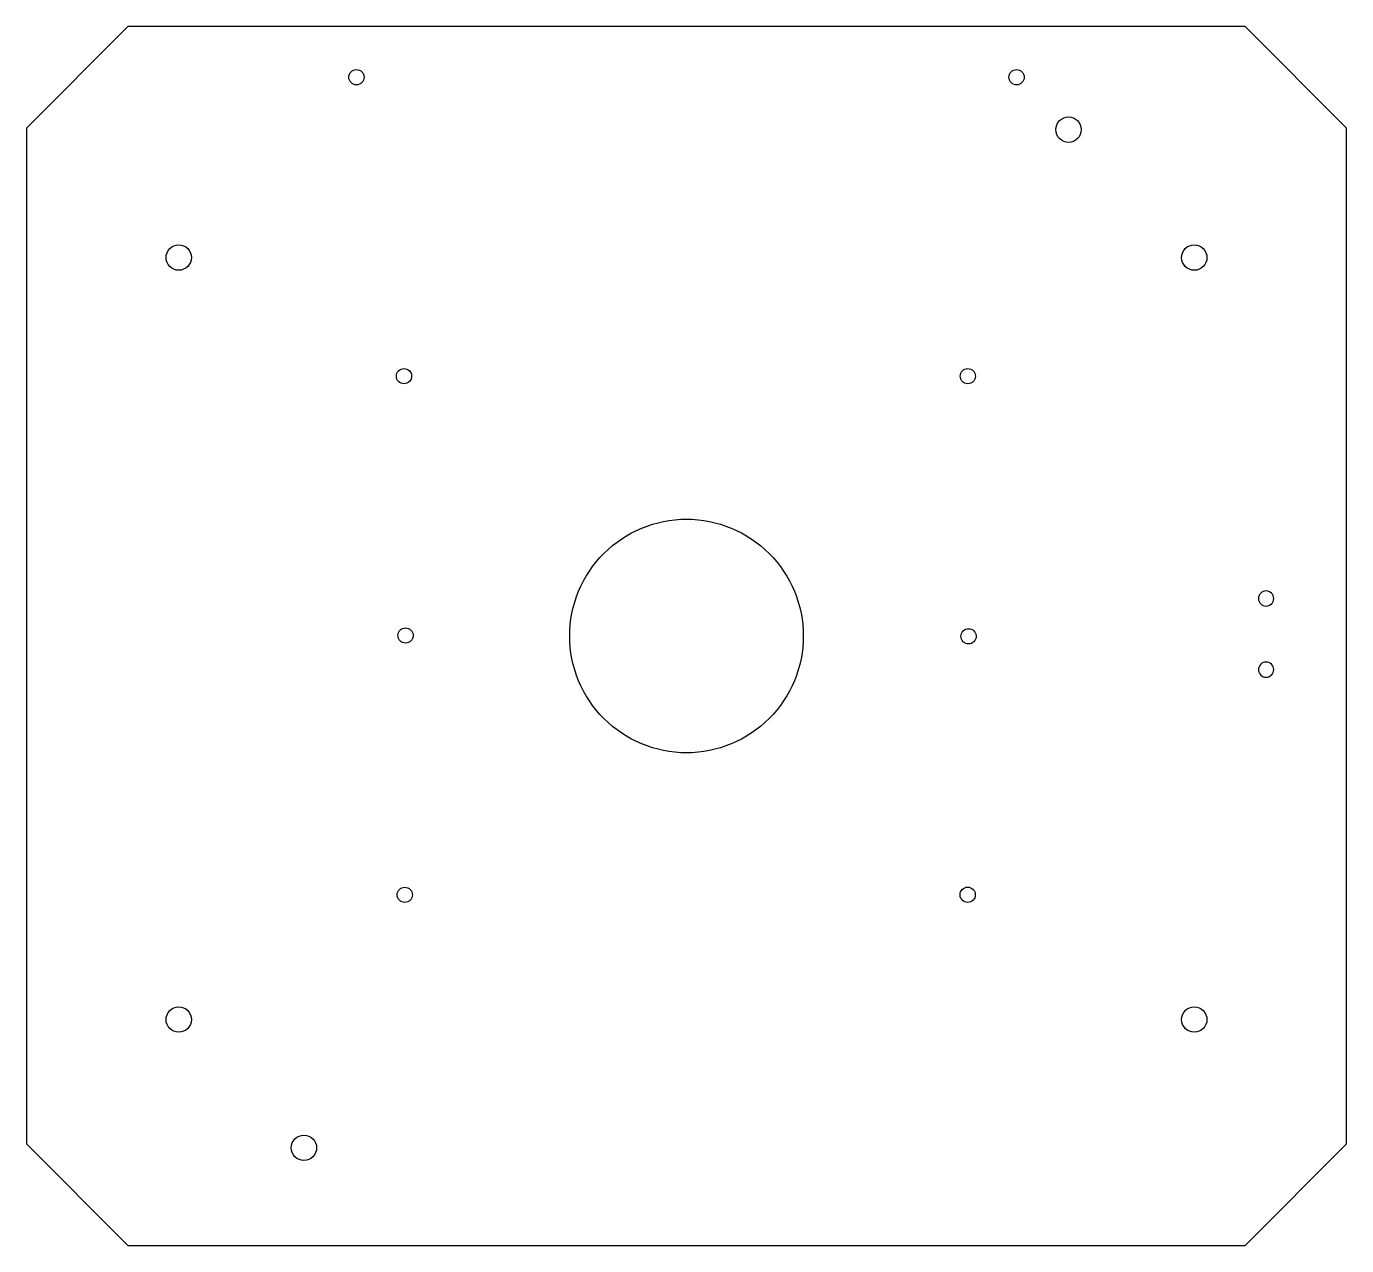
# Model space of a CAD drawing. Extents: x 25 to 285, y 25 to 265.
import ezdxf

# ---------------------------------------------------------------- set-up
doc = ezdxf.new("R2010")
doc.units = 0
doc.layers.add('LAYER0', color=13, linetype='CONTINUOUS')

msp = doc.modelspace()

# ---------------------------------------------------------------- linework, layer by layer
at = {"layer": 'LAYER0'}
msp.add_lwpolyline([(45, 25), (265, 25), (285, 45), (285, 245), (265, 265), (45, 265), (25, 245), (25, 45)], close=True, dxfattribs=at)
for points in [[(90, 253.5, -0.414214), (88.5, 255, -0.414214), (90, 256.5, -0.414214), (91.5, 255, -0.414214)], [(220, 253.5, -0.414214), (218.5, 255, -0.414214), (220, 256.5, -0.414214), (221.5, 255, -0.414214)], [(230.24, 242.18, -0.414214), (227.74, 244.68, -0.414214), (230.24, 247.18, -0.414214), (232.74, 244.68, -0.414214)], [(55, 217, -0.414214), (52.5, 219.5, -0.414214), (55, 222, -0.414214), (57.5, 219.5, -0.414214)], [(255, 217, -0.414214), (252.5, 219.5, -0.414214), (255, 222, -0.414214), (257.5, 219.5, -0.414214)], [(99.36, 194.65, -0.414214), (97.86, 196.15, -0.414214), (99.36, 197.65, -0.414214), (100.86, 196.15, -0.414214)], [(210.4, 194.65, -0.414214), (208.9, 196.15, -0.414214), (210.4, 197.65, -0.414214), (211.9, 196.15, -0.414214)], [(178, 145, -0.414214), (155, 122, -0.414214), (132, 145, -0.414214), (155, 168, -0.414214)], [(269.14, 153.88, 0.414214), (267.64, 152.38, 0.414214), (269.14, 150.88, 0.414214), (270.64, 152.38, 0.414214)], [(101.17, 145.1, -0.414214), (99.67, 143.6, -0.414214), (98.17, 145.1, -0.414214), (99.67, 146.6, -0.414214)], [(212.05, 144.94, -0.414214), (210.55, 143.44, -0.414214), (209.05, 144.94, -0.414214), (210.55, 146.44, -0.414214)], [(269.14, 139.88, 0.414214), (267.64, 138.38, 0.414214), (269.14, 136.88, 0.414214), (270.64, 138.38, 0.414214)], [(99.52, 92.55, -0.414214), (98.02, 94.05, -0.414214), (99.52, 95.55, -0.414214), (101.02, 94.05, -0.414214)], [(210.38, 92.56, -0.414214), (208.88, 94.06, -0.414214), (210.38, 95.56, -0.414214), (211.88, 94.06, -0.414214)], [(55, 67, -0.414214), (52.5, 69.5, -0.414214), (55, 72, -0.414214), (57.5, 69.5, -0.414214)], [(255, 67, -0.414214), (252.5, 69.5, -0.414214), (255, 72, -0.414214), (257.5, 69.5, -0.414214)], [(79.65, 41.75, -0.414214), (77.15, 44.25, -0.414214), (79.65, 46.75, -0.414214), (82.15, 44.25, -0.414214)]]:
    msp.add_lwpolyline(points, format="xyb", close=True, dxfattribs=at)

doc.saveas('drawing.dxf')
